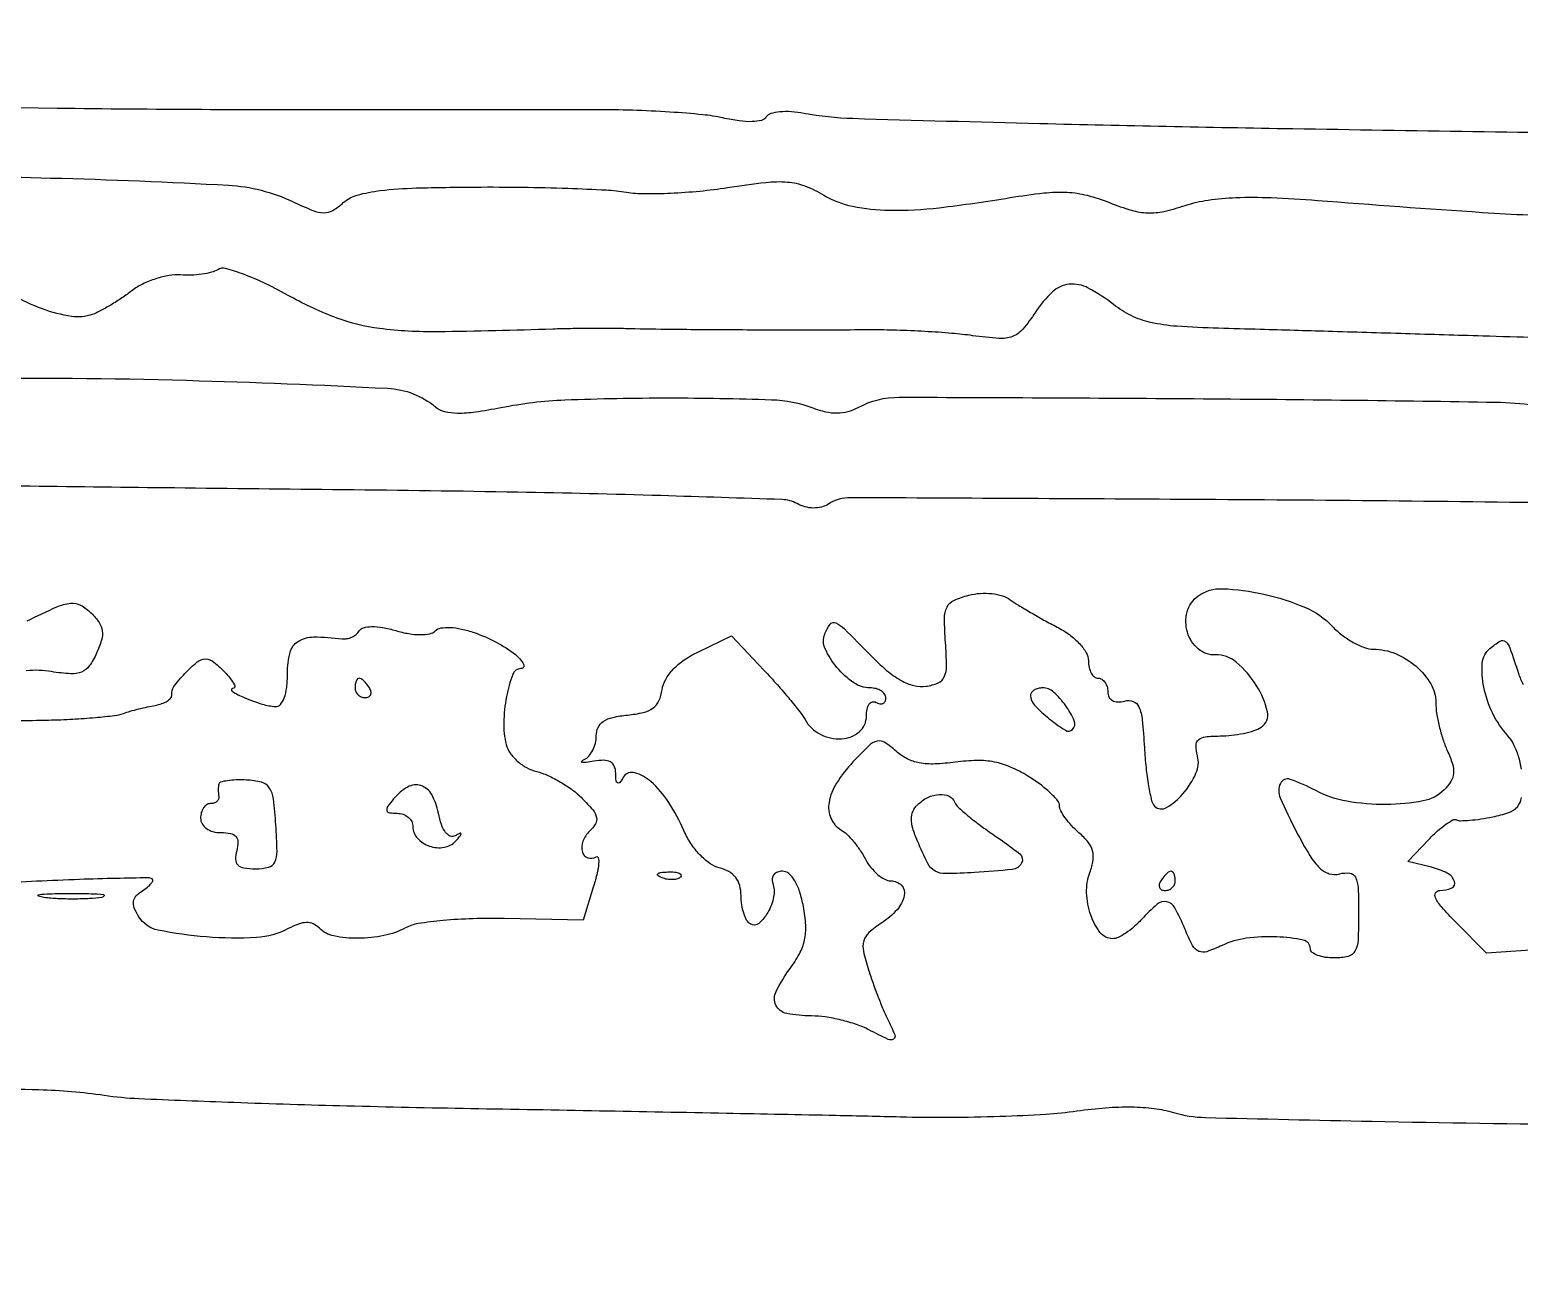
# Model space of a CAD drawing. Extents: x 0 to 5034, y 0 to 2560.
# Drawn here: x 1397.3 to 1551.6, y 2196.4 to 2326.2 of the extents above; entities that cross this region are included whole.
import ezdxf

# ---------------------------------------------------------------- set-up
doc = ezdxf.new("R2010")
doc.units = 0

msp = doc.modelspace()

# ---------------------------------------------------------------- linework, layer by layer
for points in [[(1582.251173, 2315.17618, 0.000049), (1565.5, 2315.398787, -0.000754), (1528.19394, 2315.94716, -0.002094), (1501.975106, 2316.481918, -0.001413), (1482.587565, 2317.013406, -0.038822), (1477.522614, 2317.561735, 0.030124), (1476.217018, 2317.726075, 0.039707), (1475.017735, 2317.708819, 0.04447), (1474.072052, 2317.534152, 0.188615), (1473.620385, 2317.194786, -0.196137), (1473.122965, 2316.832213, -0.054405), (1472.146656, 2316.700793, -0.041055), (1470.804841, 2316.777307, -0.0205), (1469.130338, 2317.08205, 0.030984), (1467.033015, 2317.418504, 0.008112), (1463.635354, 2317.69395, 0.00821), (1459.748181, 2317.881646, 0.008322), (1455.874474, 2317.940475, -0.000068), (1451.152269, 2317.934235, -0.000024), (1444.406877, 2317.926566, -0.000024), (1437.004391, 2317.918864, -0.000028), (1430, 2317.912312, -0.003115), (1400.153175, 2318.07201, -0.000408), (1336.676578, 2318.858857, -0.00002), (1264.40431, 2319.816549, -0.099619)], [(1367.298261, 2311.37968, -0.004651), (1399.463371, 2310.858455, -0.00752), (1417.888887, 2310.11101, -0.097175), (1424.524111, 2308.421535, 0.014503), (1426.625776, 2307.497918, 0.090914), (1427.769795, 2307.26157, 0.139323), (1428.689981, 2307.500915, 0.051103), (1429.783117, 2308.303723, -0.117939), (1431.213477, 2309.086565, -0.037103), (1433.62431, 2309.55473, -0.022587), (1437.352937, 2309.825402, -0.005542), (1443.503363, 2309.925148, -0.00459), (1448.36289, 2309.90548, -0.005131), (1453.043911, 2309.795503, -0.004744), (1457.027766, 2309.623135, -0.027006), (1459.135484, 2309.397327, 0.038508), (1460.994018, 2309.241313, 0.013022), (1463.711068, 2309.293683, 0.012864), (1466.722994, 2309.50802, 0.01442), (1469.606791, 2309.872165, -0.010046), (1473.553623, 2310.405652, -0.048249), (1475.819706, 2310.446082, -0.072206), (1477.596755, 2310.043576, -0.041559), (1479.577014, 2309.087062, 0.082181), (1482.56138, 2307.932794, 0.047909), (1486.385623, 2307.51309, 0.032906), (1491.543817, 2307.782716, 0.011621), (1498.875318, 2308.825259, -0.013513), (1502.372393, 2309.309051, -0.040226), (1504.788087, 2309.381634, -0.050285), (1506.871107, 2309.06499, -0.032328), (1509.195823, 2308.30497, 0.023242), (1511.457371, 2307.519869, 0.062695), (1513.132532, 2307.245347, 0.064033), (1514.802994, 2307.397248, 0.025055), (1517.039381, 2308.012997, -0.043849), (1519.404428, 2308.569581, -0.026264), (1522.281486, 2308.832038, -0.020076), (1525.924796, 2308.82588, -0.008934), (1530.718876, 2308.539316, 0.002598), (1547.826235, 2307.298994, 0.013171), (1557.37942, 2306.908636, 0.023151)], [(1559.120254, 2294.17602, -0.002278), (1547.853134, 2294.470125, 0.000128), (1539.855252, 2294.713323, 0.000126), (1531.827939, 2294.953338, 0.000124), (1524.8012, 2295.15992, 0.000488), (1520.476021, 2295.281778, -0.010497), (1516.151843, 2295.490288, -0.038472), (1513.440922, 2295.889143, -0.057565), (1511.437056, 2296.593453, -0.053412), (1509.591162, 2297.75, 0.044314), (1506.981794, 2299.451634, 0.14839), (1505.0003, 2299.842313, 0.165584), (1503.269812, 2299.05254, 0.058798), (1501.5, 2296.938473, -0.030197), (1500.189701, 2295.178261, -0.129091), (1499.128498, 2294.430623, -0.106956), (1497.731397, 2294.228197, -0.017552), (1495, 2294.514156, 0.014044), (1492.850815, 2294.754412, 0.006584), (1490.059375, 2294.950334, 0.006518), (1487.125979, 2295.079098, 0.009097), (1484.5, 2295.112289, -0.001357), (1477.53859, 2295.092517, -0.001194), (1470.273641, 2295.108951, -0.001181), (1463.75641, 2295.15465, -0.003993), (1459.5, 2295.228544, 0.004664), (1457.679065, 2295.25771, 0.002738), (1455.5, 2295.260352, 0.002738), (1453.320941, 2295.239131, 0.004662), (1451.5, 2295.19444, -0.005339), (1439.583416, 2294.918121, -0.033898), (1433.536734, 2295.252631, -0.058856), (1429.122314, 2296.335772, -0.037947), (1424.338458, 2298.553215, 0.01504), (1421.753253, 2299.898528, 0.02372), (1419.452539, 2300.877546, 0.022227), (1417.586699, 2301.47613, 0.207808), (1416.770059, 2301.357889, -0.075939), (1416.123523, 2301.083022, -0.027222), (1415.138808, 2300.887537, -0.026264), (1414.018647, 2300.78755, -0.028147), (1412.919977, 2300.809274, 0.06166), (1411.736175, 2300.75346, 0.035988), (1410.354951, 2300.412196, 0.035456), (1409.000209, 2299.863144, 0.049678), (1407.891359, 2299.17533, -0.015711), (1406.849586, 2298.426771, -0.01303), (1405.696676, 2297.694954, -0.013234), (1404.604288, 2297.079521, -0.034225), (1403.778176, 2296.712414, -0.128197), (1401.617487, 2296.507088, -0.046844), (1398.620989, 2297.284614, -0.044819), (1395.51643, 2298.735114, -0.055049)], [(1559.51353, 2277.117805, 0.002126), (1518.902763, 2277.526942, 0.000317), (1482.366113, 2277.716493, 0.142949), (1480.053882, 2277.053049, -0.079155), (1479.336215, 2276.745034, -0.065937), (1478.510802, 2276.649064, -0.062235), (1477.643659, 2276.77148, -0.056771), (1476.804105, 2277.10484, 0.11477), (1475.25014, 2277.522985, 0.000968), (1462.70595, 2277.929318, 0.00323), (1447.853736, 2278.285614, 0.001797), (1429.750223, 2278.537817, -0.000194), (1412.29603, 2278.724979, -0.000308), (1397.351628, 2278.900212, -0.000061), (1384.181177, 2279.06435, -0.01503)], [(1389.903207, 2290.051623, -0.010728), (1413.549056, 2289.887745, -0.005689), (1434.392107, 2289.058502, -0.161785), (1439.350017, 2287.124475, 0.115109), (1440.288026, 2286.655625, 0.056539), (1441.62046, 2286.493136, 0.037818), (1443.474219, 2286.617908, 0.013296), (1446.104518, 2287.067782, -0.039033), (1452.75923, 2287.856439, -0.01032), (1463.474101, 2288.06323, -0.007851), (1474.167152, 2287.88097, -0.082833), (1478.435793, 2287.024411, 0.036888), (1479.772215, 2286.62622, 0.057026), (1480.969503, 2286.503785, 0.062594), (1482.079089, 2286.656809, 0.057394), (1483.151555, 2287.08111, -0.1241), (1487.377061, 2288.135152, -0.001218), (1518.927447, 2287.980037, -0.002214), (1549.206206, 2287.623312, -0.060199), (1557.115712, 2286.537228, 0.053864)], [(1397.027233, 2264.952602, -0.008624), (1400.08842, 2266.390363, -0.076213), (1401.523495, 2266.787092, -0.156402), (1402.564863, 2266.583891, -0.070718), (1403.68903, 2265.739542, -0.047836), (1404.486667, 2264.772707, -0.11701), (1404.810674, 2263.915136, -0.105113), (1404.731749, 2262.945016, -0.034237), (1404.223982, 2261.592242, -0.046688), (1403.469368, 2260.276828, -0.143166), (1402.673525, 2259.643392, -0.113573), (1401.545912, 2259.459477, -0.024098), (1399.5551, 2259.684771, 0.061352), (1396.933608, 2259.78529, 0.103602)], [(1395.886814, 2254.635143, 0.008815), (1399.249453, 2254.66415, 0.007131), (1401.752585, 2254.765628, 0.008549), (1404.104527, 2254.934975, 0.007504), (1406.076174, 2255.140738, 0.054817), (1407, 2255.355601, -0.014756), (1407.703735, 2255.579887, -0.007789), (1408.588954, 2255.818643, -0.007743), (1409.503346, 2256.03504, -0.011848), (1410.302821, 2256.191451, 0.041111), (1410.98649, 2256.367245, 0.058633), (1411.550056, 2256.640167, 0.075124), (1411.91873, 2256.962273, 0.206604), (1412.017107, 2257.285714, -0.188417), (1412.243451, 2258.135678, -0.030142), (1413.362534, 2259.483354, -0.030585), (1414.639359, 2260.688163, -0.175581), (1415.5, 2261, -0.174751), (1416.383497, 2260.681489, -0.033912), (1417.632747, 2259.494579, -0.044959), (1418.521797, 2258.333133, -0.562287), (1418.321429, 2257.929715, 0.725917), (1418.255168, 2257.64624, 0.036787), (1419.530172, 2256.996882, 0.023219), (1421.37557, 2256.320979, 0.062203), (1422.75, 2256.070285, 0.229288), (1423.266931, 2256.285567, 0.094252), (1423.665735, 2256.954738, 0.06001), (1423.919925, 2258.042201, 0.027444), (1424, 2259.5, -0.061086), (1424.265017, 2261.661118, -0.19295), (1425.103004, 2262.821966, -0.143334), (1426.705829, 2263.282165, -0.029432), (1429.674593, 2263.091962, 0.077333), (1430.16761, 2263.107513, 0.060994), (1430.677136, 2263.269453, 0.061812), (1431.125476, 2263.546207, 0.085387), (1431.438077, 2263.899807, -0.189769), (1431.89156, 2264.238958, -0.064465), (1432.721696, 2264.354516, -0.047578), (1433.847718, 2264.257981, -0.024678), (1435.223157, 2263.935999, 0.0277), (1436.57366, 2263.628446, 0.041142), (1437.781571, 2263.523955, 0.048919), (1438.745743, 2263.614572, 0.149583), (1439.319401, 2263.919401, -0.157334), (1439.890666, 2264.211951, -0.052235), (1440.841701, 2264.266031, -0.043265), (1442.031709, 2264.105553, -0.028571), (1443.359729, 2263.727054, -0.038396), (1445.616195, 2262.74222, -0.04209), (1447.622998, 2261.449084, -0.100751), (1448.470903, 2260.469425, -0.573692), (1448.196429, 2260, 0.315009), (1447.338413, 2259.399886, 0.039741), (1446.699148, 2257.096169, 0.042073), (1446.409458, 2254.402828, 0.06982), (1446.674229, 2252.137748, 0.08641), (1447.082686, 2251.242808, 0.060616), (1447.816055, 2250.409418, 0.057937), (1448.768791, 2249.740235, 0.06275), (1449.824911, 2249.329096, -0.045917), (1450.96957, 2248.92718, -0.025787), (1452.277213, 2248.244731, -0.025539), (1453.53726, 2247.412621, -0.037691), (1454.54187, 2246.54904, -0.021636), (1455.637233, 2245.354544, -0.119419), (1456.022782, 2244.578623, -0.190543), (1455.91877, 2243.904685, -0.072561), (1455.314482, 2243.149057, 0.116279), (1454.623995, 2242.113136, 0.151079), (1454.55992, 2240.980458, 0.257894), (1455.114372, 2240.383106, 0.221366), (1455.97594, 2240.48513, -0.512125), (1456.204383, 2240.390419, -0.078643), (1456.247656, 2239.808331, -0.037338), (1456.084753, 2238.781924, -0.016437), (1455.724523, 2237.454075), (1454.635363, 2233.905265), (1446.498531, 2234.084604, 0.013069), (1443.212146, 2234.071128, 0.015606), (1440.120588, 2233.880922, 0.014784), (1437.545008, 2233.56455, 0.085106), (1436.246591, 2233.131972, -0.072336), (1434.001092, 2232.319984, -0.04958), (1431.301427, 2232.039625, -0.051067), (1428.815818, 2232.283109, -0.147482), (1427.307359, 2233.092641, 0.090259), (1426.677196, 2233.528742, 0.110437), (1425.977437, 2233.674496, 0.084603), (1425.140805, 2233.519287, 0.034805), (1424.085023, 2233.045503, -0.109393), (1420.786469, 2232.120241, -0.033771), (1415.595274, 2232.182325, -0.030384), (1410.602829, 2232.88702, -0.206431), (1408.603976, 2234.278467, -0.040698), (1408.130664, 2235.200672, -0.132815), (1408.043338, 2235.875194, -0.156811), (1408.311034, 2236.434461, -0.064031), (1408.97104, 2236.974094, 0.027905), (1409.501832, 2237.347687, 0.053976), (1409.871594, 2237.711248, 0.090174), (1410.036306, 2238.008398, 0.343474), (1409.97104, 2238.195627, 0.148448), (1409.574677, 2238.309147, 0.001188), (1406.260243, 2238.248871, 0.004167), (1402.44209, 2238.138515, 0.002652), (1398, 2237.949466, 0.002487), (1393.734062, 2237.723969, 0.00578)], [(1551.887423, 2249.586643, 0.034616), (1551.550478, 2250.944396, 0.035714), (1551.056706, 2252.166948, 0.070193), (1550.469713, 2253.033467, -0.069957), (1548.897537, 2255.351963, -0.063474), (1547.961033, 2258.091322, -0.072181), (1547.815608, 2260.573377, -0.200754), (1548.608916, 2262.090392, -0.037168), (1549.676108, 2262.84973, -0.326904), (1550.220028, 2262.801858, -0.128685), (1550.663223, 2262.147237, -0.005562), (1551.564212, 2259.5, 0.03321), (1552.031, 2258.342501, 0.041472)], [(1558.367624, 2231.184691), (1548.235249, 2230.5), (1545.033098, 2233.75, -0.013059), (1543.610721, 2235.27112, -0.066075), (1542.962067, 2236.232006, -0.252108), (1542.978649, 2236.748502, -0.267302), (1543.415474, 2237, 0.107363), (1544.649202, 2237.268002, 0.391142), (1544.932456, 2237.943054, 0.190311), (1544.187549, 2238.784652, 0.056119), (1542.543877, 2239.399632), (1540.087754, 2240.016079), (1542.293877, 2242.322548, -0.020014), (1543.186116, 2243.183595, -0.029281), (1544.042094, 2243.860415, -0.028901), (1544.77076, 2244.309887, -0.239854), (1545.147294, 2244.318967, 0.118874), (1545.563472, 2244.230234, 0.01401), (1546.515865, 2244.282279, 0.016133), (1547.661809, 2244.414497, 0.012566), (1548.897294, 2244.629459, 0.03419), (1550.570825, 2245.084974, 0.134408), (1551.444441, 2245.68434, 0.13896), (1551.875056, 2246.632998, 0.037507)], [(1386.77673, 2216.460229, -0.007018), (1398.253854, 2216.353807, -0.030844), (1405, 2215.779171, 0.025706), (1408.614553, 2215.433871, 0.001949), (1418.43125, 2215.041561, 0.002682), (1430.151196, 2214.681878, 0.002038), (1443, 2214.408924, -0.000286), (1456.322666, 2214.172597, -0.000297), (1469.478125, 2213.923868, -0.000286), (1480.860449, 2213.695372, -0.001295), (1487.5, 2213.54108, 0.007808), (1492.557304, 2213.489449, 0.006889), (1497.829683, 2213.590607, 0.006935), (1502.580113, 2213.813242, 0.020761), (1505.813813, 2214.144944, -0.016364), (1508.809073, 2214.478825, -0.023657), (1511.471093, 2214.561324, -0.026935), (1513.807466, 2214.397086, -0.040082), (1515.813813, 2213.981685, 0.064874), (1519.121399, 2213.465832, 0.001263), (1536.361106, 2213.075774, 0.002565), (1558.747269, 2212.74071, 0.001017)]]:
    msp.add_lwpolyline(points, format="xyb")
for points in [[(1532.277884, 2264.379253, 0.040131), (1533.27784, 2263.48074, 0.036141), (1534.44283, 2262.718234, 0.038021), (1535.592221, 2262.189306, 0.086908), (1536.527494, 2262.017277, -0.096702), (1538.809995, 2261.551442, -0.078317), (1540.944167, 2260.241666, -0.082777), (1542.471316, 2258.424369, -0.134218), (1543, 2256.490349, 0.037959), (1543.083901, 2255.386789, 0.020098), (1543.345845, 2254.038955, 0.019886), (1543.726317, 2252.674346, 0.028971), (1544.177346, 2251.510113, -0.029187), (1544.718469, 2250.111525, -0.097491), (1544.832254, 2249.138764, -0.120531), (1544.560707, 2248.31335, -0.056977), (1543.858775, 2247.430204, -0.151369), (1541.671408, 2246.277661, -0.044636), (1537.85509, 2245.912965, -0.044796), (1533.772727, 2246.25452, -0.07848), (1530.5717, 2247.349676, 0.036866), (1527.899824, 2248.519177, 0.385678), (1526.887048, 2248.094188, 0.215041), (1526.86679, 2246.610586, 0.017955), (1528.565182, 2243.05737, 0.015345), (1529.936647, 2240.6197, 0.064893), (1530.978792, 2239.311733, 0.121035), (1531.960317, 2238.739896, 0.136439), (1533.049134, 2238.7231, -0.0953), (1534.090249, 2238.791653, -0.256145), (1534.671983, 2238.371248, -0.100645), (1534.943814, 2237.2742, -0.01057), (1535, 2234.616631, -0.012068), (1534.933287, 2231.852922, -0.112481), (1534.61462, 2230.711663, -0.212104), (1533.910219, 2230.168943, -0.059686), (1532.5, 2230, -0.03565), (1531.542505, 2230.068355, -0.054035), (1530.734375, 2230.275138, -0.070655), (1530.180184, 2230.577567, -0.236828), (1530, 2230.936642, 0.353858), (1529.264902, 2231.845272, 0.042529), (1526.518249, 2232.191404, 0.043554), (1523.358605, 2232.043737, 0.076804), (1520.858679, 2231.305717, -0.027116), (1519.255365, 2230.653868, -0.190005), (1518.427984, 2230.689965, -0.170418), (1517.797448, 2231.285341, -0.020948), (1516.987358, 2233.03052, 0.026369), (1515.954628, 2235.193647, 0.218341), (1515.105032, 2235.829796, 0.235669), (1514.1121, 2235.576138, 0.030566), (1512.5, 2234, -0.029633), (1511.720022, 2233.234572, -0.031981), (1510.873759, 2232.5875, -0.033787), (1510.082836, 2232.133274, -0.113929), (1509.505527, 2232, -0.2307), (1508.231584, 2232.620841, -0.08354), (1507.245778, 2234.437548, -0.073161), (1506.812124, 2236.762362, -0.098487), (1507.148168, 2238.87163, 0.048827), (1507.477824, 2240.127223, 0.107475), (1507.423609, 2241.11289, 0.103731), (1506.961817, 2242.009082, 0.043484), (1506.01277, 2242.988925, -0.027276), (1505.242382, 2243.734435, -0.030876), (1504.591251, 2244.530575, -0.032396), (1504.131094, 2245.266118, -0.124198), (1504, 2245.785736, 0.177287), (1503.806753, 2246.313616, 0.028627), (1503.04089, 2247.12087, 0.028589), (1501.985227, 2248.005187, 0.021645), (1500.734944, 2248.854797, 0.035671), (1498.932709, 2249.798248, 0.055288), (1497.257069, 2250.317475, 0.052413), (1495.444163, 2250.472476, 0.028481), (1493.212503, 2250.301677, -0.023176), (1491.065685, 2250.114456, -0.055678), (1489.475413, 2250.226911, -0.071667), (1488.206764, 2250.654276, -0.066987), (1487.077704, 2251.429679, 0.039508), (1485.889808, 2252.345135, 0.207813), (1485.096111, 2252.479599, 0.132891), (1484.245914, 2252.008258, 0.013172), (1482.600145, 2250.324576, 0.045461), (1480.896267, 2248.114632, 0.097908), (1480.120743, 2246.119623, 0.145886), (1480.307429, 2244.491518, 0.159692), (1481.354015, 2243.29969, -0.061126), (1481.956436, 2242.836396, -0.0249), (1482.657257, 2242.073971, -0.024187), (1483.337555, 2241.17005, -0.028354), (1483.889199, 2240.25, 0.046891), (1484.449595, 2239.389278, 0.048853), (1485.153689, 2238.660937, 0.053922), (1485.888705, 2238.161365, 0.122917), (1486.535184, 2238, -0.205091), (1487.624259, 2237.533666, -0.249536), (1487.919096, 2236.478889, -0.129163), (1487.166187, 2235.00915, -0.065201), (1485.576617, 2233.642158, 0.035704), (1484.251332, 2232.631702, 0.144564), (1483.716823, 2231.780778, 0.123847), (1483.687344, 2230.700632, 0.023246), (1484.210661, 2228.777148, 0.007307), (1484.67899, 2227.395152, 0.006243), (1485.211843, 2225.952586, 0.0063), (1485.729251, 2224.653087, 0.017774), (1486.134044, 2223.763569, -0.013466), (1486.938774, 2222.034857, -0.367434), (1486.802826, 2221.588261, -0.259682), (1486.252278, 2221.553576, -0.008899), (1484.25, 2222.553142, 0.038001), (1482.965669, 2223.10351, 0.022749), (1481.370461, 2223.568093, 0.022703), (1479.730943, 2223.887677, 0.036312), (1478.309017, 2223.993839, -0.047477), (1475.729811, 2224.244322, -0.238901), (1474.620332, 2225.10665, -0.229212), (1474.634057, 2226.542216, -0.044138), (1476.028427, 2228.824579, 0.035816), (1477.046486, 2230.430375, 0.069341), (1477.573857, 2231.853091, 0.067773), (1477.698686, 2233.387421, 0.032833), (1477.462912, 2235.346002, 0.030672), (1477.082358, 2236.856708, 0.056379), (1476.564963, 2238.013015, 0.077409), (1475.958468, 2238.751037, 0.184141), (1475.305376, 2239, 0.08952), (1474.777654, 2238.904753, 0.132621), (1474.397406, 2238.632812, 0.144624), (1474.225932, 2238.226111, 0.114505), (1474.281539, 2237.75, -0.137167), (1474.382231, 2236.347095, -0.076124), (1473.784768, 2234.725142, -0.093622), (1472.847739, 2233.593484, -0.322005), (1471.949827, 2233.531009, -0.131162), (1471.584582, 2233.918085, -0.045287), (1471.279012, 2234.630789, -0.041259), (1471.07013, 2235.514702, -0.037414), (1471, 2236.450609, 0.065185), (1470.860255, 2237.517966, 0.100127), (1470.447842, 2238.350451, 0.100417), (1469.74534, 2238.955598, 0.065878), (1468.75, 2239.352406, -0.092795), (1467.764804, 2239.807637, -0.048016), (1466.735937, 2240.698915, -0.044353), (1465.796696, 2241.878797, -0.04378), (1465.075616, 2243.210814, 0.042104), (1463.504907, 2246.135643, 0.066539), (1461.652242, 2248.291663, 0.112833), (1459.987161, 2249.208517, 0.332467), (1458.837581, 2248.771441, -0.025617), (1458.436691, 2248.206023, -0.348306), (1458.206807, 2248.151593, -0.268139), (1458.052266, 2248.373177, -0.018954), (1458.015313, 2249.15638, 0.093973), (1457.870749, 2249.882048, 0.173278), (1457.475601, 2250.326105, 0.128811), (1456.789264, 2250.49716, 0.042901), (1455.75, 2250.395292, -0.012417), (1454.944593, 2250.266454, -0.077386), (1454.528125, 2250.275066, -0.603897), (1454.491895, 2250.388523, -0.087584), (1454.75, 2250.572245, 0.103664), (1455.228395, 2250.936283, 0.060468), (1455.632812, 2251.536465, 0.056632), (1455.906965, 2252.267006, 0.061545), (1456, 2253.019975, -0.108624), (1456.193251, 2253.899018, -0.138372), (1456.730675, 2254.527067, -0.092812), (1457.704129, 2254.941977, -0.030433), (1459.25, 2255.186642, 0.033182), (1460.875036, 2255.452994, 0.101022), (1461.886829, 2255.917221, 0.128994), (1462.495103, 2256.665275, 0.071446), (1462.826448, 2257.802634, -0.092559), (1463.191711, 2258.885142, -0.063177), (1463.965174, 2259.932255, -0.053881), (1465.112546, 2260.900137, -0.037047), (1466.591494, 2261.745021), (1470.030091, 2263.384774), (1473.396056, 2259.816219, -0.007638), (1474.748406, 2258.337872, -0.008095), (1476.028534, 2256.846887, -0.007785), (1477.089257, 2255.528982, -0.036319), (1477.63101, 2254.719016, 0.145499), (1479.210559, 2253.202888, 0.133097), (1481.420314, 2252.728878, 0.163677), (1483.257482, 2253.458005, 0.220605), (1484, 2255.059017, -0.047867), (1484.071541, 2255.804599, -0.104212), (1484.29375, 2256.33165, -0.181468), (1484.621877, 2256.558599, -0.202618), (1485, 2256.5, 0.082592), (1485.3821, 2256.343488, 0.161196), (1485.70625, 2256.3746, 0.182303), (1485.921712, 2256.586039, 0.108972), (1486, 2256.940983, 0.152049), (1485.874275, 2257.344861, 0.098268), (1485.520393, 2257.688914, 0.081097), (1484.991556, 2257.92101, 0.063015), (1484.367295, 2258, -0.153356), (1482.693735, 2258.525663, -0.065701), (1480.944082, 2260.122914, -0.067204), (1479.71902, 2262.053314, -0.202108), (1479.669452, 2263.580989, -0.06949), (1480.232757, 2264.599574, -0.35285), (1480.817965, 2264.748039, -0.088876), (1481.708037, 2264.129581, -0.003868), (1484.379622, 2261.420982, 0.023197), (1486.090251, 2259.815737, 0.049128), (1487.579515, 2258.776935, 0.06525), (1488.922077, 2258.239807, 0.098063), (1490.17776, 2258.170982, 0.065726), (1491.432821, 2258.521046, 0.190066), (1492.063469, 2259.14358, 0.108194), (1492.294957, 2260.281615, 0.014845), (1492.186438, 2262.714995, -0.016227), (1492.08201, 2265.21157, -0.116982), (1492.347078, 2266.377454, -0.172786), (1493.063928, 2267.07555, -0.046044), (1494.591214, 2267.612249, -0.044743), (1495.780691, 2267.799912, -0.043991), (1496.991483, 2267.774637, -0.047073), (1498.081804, 2267.550355, -0.082455), (1498.904777, 2267.141089, 0.018127), (1499.736652, 2266.584372, 0.006129), (1500.986091, 2265.833266, 0.006086), (1502.388737, 2265.036041, 0.006951), (1503.75, 2264.308622, -0.038605), (1505.025797, 2263.519326, -0.04762), (1506.070989, 2262.590774, -0.054765), (1506.774274, 2261.645866, -0.133387), (1507, 2260.814788, 0.05314), (1507.074, 2260.120477, 0.072947), (1507.29375, 2259.533094, 0.092778), (1507.618391, 2259.138674, 0.176064), (1508, 2259, -0.139383), (1508.381338, 2258.89159, -0.100015), (1508.70625, 2258.586876, -0.085458), (1508.925048, 2258.131138, -0.069385), (1509, 2257.59362, 0.118649), (1509.128614, 2257.059257, 0.151005), (1509.480591, 2256.697815, 0.123), (1510.038532, 2256.552881, 0.065738), (1510.75, 2256.640047, -0.152646), (1511.651479, 2256.595153, -0.207359), (1512.234058, 2256.039625, -0.075826), (1512.575132, 2254.697591, -0.010294), (1512.798652, 2251.797775, 0.012452), (1512.968276, 2249.71455, 0.016633), (1513.231904, 2247.835797, 0.013866), (1513.542328, 2246.307586, 0.140225), (1513.854169, 2245.745831, 0.343244), (1515.095228, 2245.591006, 0.082113), (1516.793273, 2247.024253, 0.069792), (1518.144104, 2249.147847, 0.17242), (1518.299898, 2250.96119, -0.056573), (1518.146561, 2252.028022, -0.22328), (1518.40392, 2252.62076, -0.155367), (1519.110901, 2252.931021, -0.024989), (1520.633369, 2253.015313, 0.026891), (1521.833558, 2253.086341, 0.023844), (1523.069058, 2253.286437, 0.024571), (1524.164474, 2253.574761, 0.064574), (1524.899595, 2253.916785, 0.318498), (1525.557782, 2255.519478, 0.084589), (1524.430253, 2258.218021, 0.074227), (1522.320545, 2260.658956, 0.188994), (1520.148877, 2261.418113, -0.188424), (1518.380467, 2262.03412, -0.144957), (1517.258704, 2263.764312, -0.138571), (1517.233399, 2265.888294, -0.170614), (1518.348095, 2267.512583, -0.169968), (1520.893567, 2268.285105, -0.044828), (1525.174885, 2267.718152, -0.045619), (1529.476037, 2266.328847, -0.102515)], [(1431, 2258, 0.105053), (1431.081062, 2257.618444, 0.099167), (1431.311086, 2257.29375, 0.09642), (1431.654762, 2257.076123, 0.093332), (1432.059017, 2257, 0.108972), (1432.413961, 2257.078288, 0.182303), (1432.6254, 2257.29375, 0.161196), (1432.656512, 2257.6179, 0.082592), (1432.5, 2258, 0.029505), (1432.231006, 2258.382774, 0.035638), (1431.933975, 2258.70625, 0.038439), (1431.65171, 2258.934461, 0.151918), (1431.440983, 2259, 0.210953), (1431.272352, 2258.92554, 0.081139), (1431.129539, 2258.70625, 0.061769), (1431.032345, 2258.382849, 0.042167)], [(1501, 2257.222241, 0.192755), (1501.398338, 2256.227359, 0.03197), (1502.944999, 2254.800303, 0.030006), (1504.612967, 2253.606283, 0.349998), (1505.35663, 2253.689963, 0.30686), (1505.528771, 2254.58542, 0.054439), (1504.643421, 2256.152265, 0.052941), (1503.37911, 2257.568217, 0.186139), (1502.259453, 2258, 0.059857), (1501.77781, 2257.942133, 0.07868), (1501.369964, 2257.771533, 0.096926), (1501.096841, 2257.518891, 0.159093)], [(1416.881579, 2248.033022, 0.037527), (1416.844375, 2247.775721, 0.017147), (1416.83273, 2247.436263, 0.016869), (1416.844883, 2247.07617, 0.022287), (1416.881579, 2246.75, -0.137085), (1416.848335, 2246.464378, -0.119953), (1416.671464, 2246.220313, -0.101574), (1416.373191, 2246.056406, -0.075146), (1416, 2246, 0.148195), (1415.618646, 2245.884432, 0.098894), (1415.29375, 2245.559375, 0.082425), (1415.074694, 2245.073457, 0.064853), (1415, 2244.5, 0.132819), (1415.159007, 2243.911974, 0.106927), (1415.602772, 2243.427168, 0.089634), (1416.283808, 2243.108434, 0.064826), (1417.116631, 2243, -0.048136), (1418.108766, 2242.904264, -0.167519), (1418.658277, 2242.586453, -0.18437), (1418.864817, 2242.020358, -0.060317), (1418.742939, 2241.125, 0.064329), (1418.6251, 2240.204309, 0.202569), (1418.863088, 2239.642846, 0.157791), (1419.487215, 2239.335832, 0.036054), (1420.675994, 2239.25, 0.059043), (1422.04327, 2239.412022, 0.228232), (1422.687117, 2239.937676, 0.115185), (1422.919828, 2241.040401, 0.011126), (1422.799686, 2243.792303, 0.014116), (1422.544831, 2246.492297, 0.114836), (1422.12096, 2247.649855, 0.188145), (1421.318281, 2248.22189, 0.051339), (1419.75, 2248.450325, 0.018335), (1418.687593, 2248.456049, 0.028305), (1417.773026, 2248.375476, 0.027304), (1417.076582, 2248.234979, 0.28175)], [(1435, 2246.5, 0.020633), (1434.381629, 2245.689039, 0.217533), (1434.308142, 2245.28931, 0.304492), (1434.565314, 2245.057736, 0.035496), (1435.377555, 2245, -0.084531), (1435.997139, 2244.894498, -0.093303), (1436.523407, 2244.590803, -0.100461), (1436.875353, 2244.138342, -0.115722), (1437, 2243.606989, 0.187845), (1437.46563, 2242.411323, 0.126193), (1438.708647, 2241.602234, 0.121489), (1440.226153, 2241.474216, 0.16921), (1441.417217, 2242.113922, 0.007209), (1441.931759, 2242.690898, 0.20179), (1441.992966, 2242.878348, 0.526933), (1441.893584, 2242.93502, 0.014479), (1441.371754, 2242.662935, -0.231534), (1440.870419, 2242.63557, -0.13525), (1440.388296, 2243.017052, -0.076437), (1439.965627, 2243.828993, -0.03251), (1439.646754, 2245.016231, 0.075655), (1438.948405, 2246.9388, 0.19291), (1437.825165, 2247.86626, 0.210614), (1436.449137, 2247.71974, 0.089445)], [(1493.166667, 2246.121738, 0.117001), (1493.486592, 2245.649749, 0.01192), (1494.511729, 2244.753662, 0.01438), (1495.80649, 2243.73685, 0.010993), (1497.277519, 2242.697762, -0.020338), (1499.880785, 2240.784999, -0.362549), (1500.073702, 2239.837352, -0.246537), (1499.105801, 2239.185677, -0.012551), (1495.205269, 2238.857114, -0.010429), (1492.202873, 2238.74273, -0.131123), (1491.111168, 2239.013984, -0.151335), (1490.368191, 2239.786189, -0.015276), (1489.279812, 2242.127331, -0.02742), (1488.801156, 2243.43946, -0.073709), (1488.655214, 2244.419598, -0.102686), (1488.816551, 2245.199489, -0.094467), (1489.277331, 2245.877331, -0.082661), (1490.349959, 2246.643821, -0.098503), (1491.549905, 2246.961916, -0.125915), (1492.566795, 2246.768715, -0.194858)], [(1464.729167, 2238.395833, -0.126455), (1464.402231, 2238.202593, -0.060344), (1463.916927, 2238.123424, -0.05415), (1463.359369, 2238.160852, -0.051402), (1462.8125, 2238.316886, -0.054073), (1462.395823, 2238.538436, -0.470617), (1462.37858, 2238.720685, -0.168741), (1462.670344, 2238.862007, -0.018894), (1463.416667, 2238.921053, -0.028489), (1464.112848, 2238.910055, -0.077125), (1464.592839, 2238.799335, -0.208169), (1464.77538, 2238.614691, -0.296942)], [(1514.5, 2238, 0.082592), (1514.343488, 2237.6179, 0.161196), (1514.3746, 2237.29375, 0.182303), (1514.586039, 2237.078288, 0.108972), (1514.940983, 2237, 0.093332), (1515.345238, 2237.076123, 0.09642), (1515.688914, 2237.29375, 0.099167), (1515.918938, 2237.618444, 0.105053), (1516, 2238, 0.042167), (1515.967655, 2238.382849, 0.061769), (1515.870461, 2238.70625, 0.081139), (1515.727648, 2238.92554, 0.210953), (1515.559017, 2239, 0.151918), (1515.34829, 2238.934461, 0.038439), (1515.066025, 2238.70625, 0.035638), (1514.768994, 2238.382774, 0.029505)], [(1404.767909, 2236.285474, -0.024559), (1403.487453, 2236.154945, -0.012695), (1401.878422, 2236.111345, -0.01259), (1400.218327, 2236.150328, -0.018638), (1398.767909, 2236.275269, -0.069146), (1398.205163, 2236.425738, -0.756877), (1398.222448, 2236.564056, -0.031761), (1399.352754, 2236.662864, -0.005499), (1401.5, 2236.690131, -0.005888), (1403.655786, 2236.668409, -0.025342), (1404.934948, 2236.575472, -0.556092), (1405.000181, 2236.434198, -0.212532)]]:
    msp.add_lwpolyline(points, format="xyb", close=True)

doc.saveas('drawing.dxf')
